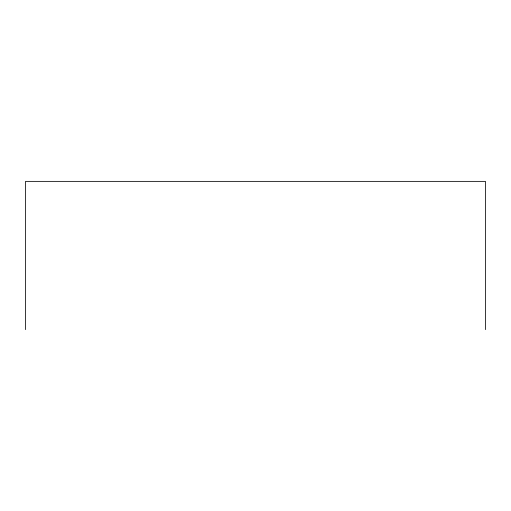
<?xml version="1.0" encoding="UTF-8"?>
<svg xmlns="http://www.w3.org/2000/svg" width="511" height="511" viewBox="0 0 511 511"><rect width="100%" height="100%" fill="white"/><g stroke="black" fill="none" stroke-linecap="round" stroke-linejoin="round"><path stroke-width="0.77" d="M485.45 329.627L485.45 181.373L25.55 181.373L25.55 329.627"/></g></svg>
